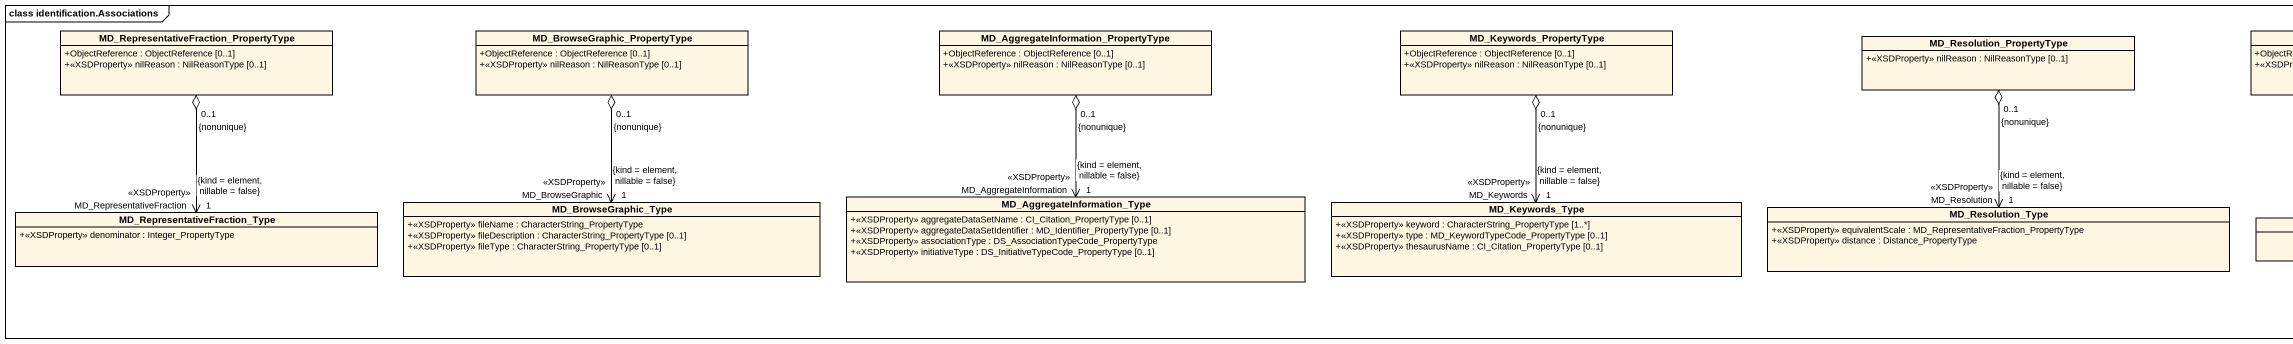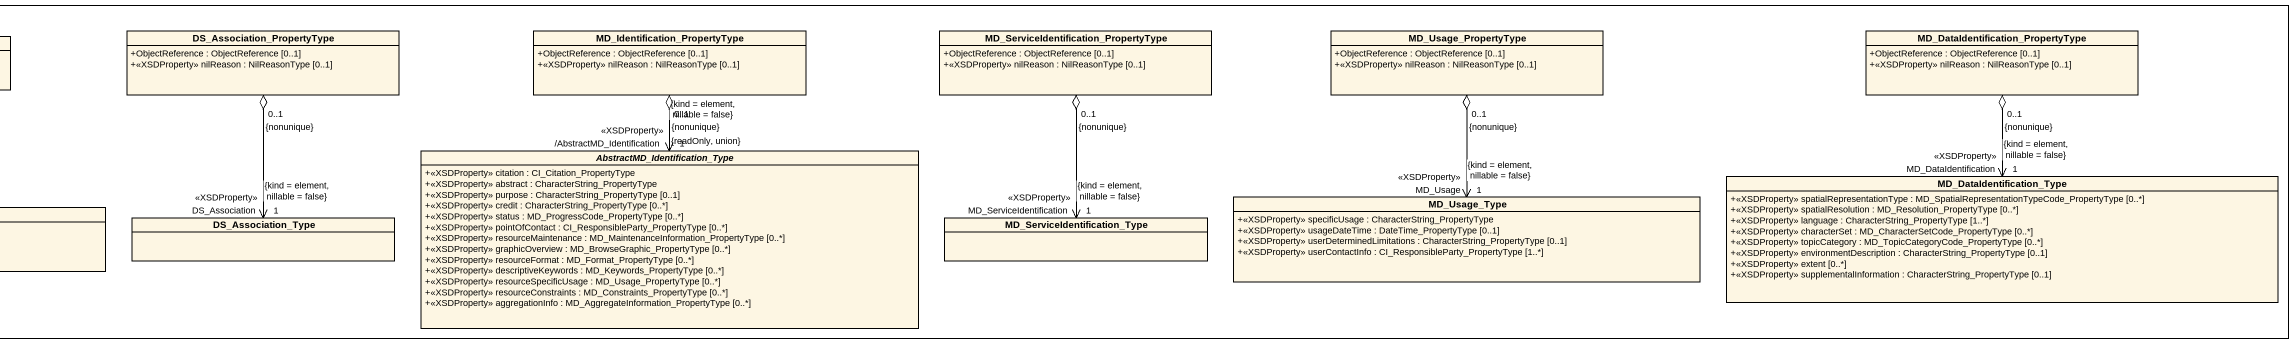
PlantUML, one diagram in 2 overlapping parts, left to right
@startuml
mainframe class identification.Associations
hide circle
hide empty members
skinparam classAttributeIconSize 0
class "MD_RepresentativeFraction_PropertyType" as MD_RepresentativeFraction {
  +ObjectReference : ObjectReference [0..1]
  +<<XSDProperty>> nilReason : NilReasonType [0..1]
}
class "MD_BrowseGraphic_PropertyType" as MD_BrowseGraphic {
  +ObjectReference : ObjectReference [0..1]
  +<<XSDProperty>> nilReason : NilReasonType [0..1]
}
class "MD_AggregateInformation_PropertyType" as MD_AggregateInformation {
  +ObjectReference : ObjectReference [0..1]
  +<<XSDProperty>> nilReason : NilReasonType [0..1]
}
class MD_Keywords_PropertyType {
  +ObjectReference : ObjectReference [0..1]
  +<<XSDProperty>> nilReason : NilReasonType [0..1]
}
class MD_Resolution_PropertyType {
  +<<XSDProperty>> nilReason : NilReasonType [0..1]
}
class DS_Association_PropertyType {
  +ObjectReference : ObjectReference [0..1]
  +<<XSDProperty>> nilReason : NilReasonType [0..1]
}
class "MD_Identification_PropertyType" as MD_Identification {
  +ObjectReference : ObjectReference [0..1]
  +<<XSDProperty>> nilReason : NilReasonType [0..1]
}
class "MD_ServiceIdentification_PropertyType" as MD_ServiceIdentification {
  +ObjectReference : ObjectReference [0..1]
  +<<XSDProperty>> nilReason : NilReasonType [0..1]
}
class MD_Usage_PropertyType {
  +ObjectReference : ObjectReference [0..1]
  +<<XSDProperty>> nilReason : NilReasonType [0..1]
}
class "MD_DataIdentification_PropertyType" as MD_DataIdentification {
  +ObjectReference : ObjectReference [0..1]
  +<<XSDProperty>> nilReason : NilReasonType [0..1]
}
abstract class "AbstractMD_Identification_Type" as AbstractMD_Identification {
  +<<XSDProperty>> citation : CI_Citation_PropertyType
  +<<XSDProperty>> abstract : CharacterString_PropertyType
  +<<XSDProperty>> purpose : CharacterString_PropertyType [0..1]
  +<<XSDProperty>> credit : CharacterString_PropertyType [0..*]
  +<<XSDProperty>> status : MD_ProgressCode_PropertyType [0..*]
  +<<XSDProperty>> pointOfContact : CI_ResponsibleParty_PropertyType [0..*]
  +<<XSDProperty>> resourceMaintenance : MD_MaintenanceInformation_PropertyType [0..*]
  +<<XSDProperty>> graphicOverview : MD_BrowseGraphic_PropertyType [0..*]
  +<<XSDProperty>> resourceFormat : MD_Format_PropertyType [0..*]
  +<<XSDProperty>> descriptiveKeywords : MD_Keywords_PropertyType [0..*]
  +<<XSDProperty>> resourceSpecificUsage : MD_Usage_PropertyType [0..*]
  +<<XSDProperty>> resourceConstraints : MD_Constraints_PropertyType [0..*]
  +<<XSDProperty>> aggregationInfo : MD_AggregateInformation_PropertyType [0..*]
}
class MD_AggregateInformation_Type {
  +<<XSDProperty>> aggregateDataSetName : CI_Citation_PropertyType [0..1]
  +<<XSDProperty>> aggregateDataSetIdentifier : MD_Identifier_PropertyType [0..1]
  +<<XSDProperty>> associationType : DS_AssociationTypeCode_PropertyType
  +<<XSDProperty>> initiativeType : DS_InitiativeTypeCode_PropertyType [0..1]
}
class MD_Usage_Type {
  +<<XSDProperty>> specificUsage : CharacterString_PropertyType
  +<<XSDProperty>> usageDateTime : DateTime_PropertyType [0..1]
  +<<XSDProperty>> userDeterminedLimitations : CharacterString_PropertyType [0..1]
  +<<XSDProperty>> userContactInfo : CI_ResponsibleParty_PropertyType [1..*]
}
class MD_DataIdentification_Type {
  +<<XSDProperty>> spatialRepresentationType : MD_SpatialRepresentationTypeCode_PropertyType [0..*]
  +<<XSDProperty>> spatialResolution : MD_Resolution_PropertyType [0..*]
  +<<XSDProperty>> language : CharacterString_PropertyType [1..*]
  +<<XSDProperty>> characterSet : MD_CharacterSetCode_PropertyType [0..*]
  +<<XSDProperty>> topicCategory : MD_TopicCategoryCode_PropertyType [0..*]
  +<<XSDProperty>> environmentDescription : CharacterString_PropertyType [0..1]
  +<<XSDProperty>> extent [0..*]
  +<<XSDProperty>> supplementalInformation : CharacterString_PropertyType [0..1]
}
class "MD_RepresentativeFraction_Type" as MD_RepresentativeFraction_2 {
  +<<XSDProperty>> denominator : Integer_PropertyType
}
class MD_BrowseGraphic_Type {
  +<<XSDProperty>> fileName : CharacterString_PropertyType
  +<<XSDProperty>> fileDescription : CharacterString_PropertyType [0..1]
  +<<XSDProperty>> fileType : CharacterString_PropertyType [0..1]
}
class MD_Keywords_Type {
  +<<XSDProperty>> keyword : CharacterString_PropertyType [1..*]
  +<<XSDProperty>> type : MD_KeywordTypeCode_PropertyType [0..1]
  +<<XSDProperty>> thesaurusName : CI_Citation_PropertyType [0..1]
}
class MD_Resolution_Type {
  +<<XSDProperty>> equivalentScale : MD_RepresentativeFraction_PropertyType
  +<<XSDProperty>> distance : Distance_PropertyType
}
class DS_Association_Type
class "MD_ServiceIdentification_Type" as MD_ServiceIdentification_2
MD_RepresentativeFraction "0..1\n{nonunique}" o--> "MD_RepresentativeFraction\n<<XSDProperty>>\n1\n{kind = element, nillable = false}" MD_RepresentativeFraction_2
MD_BrowseGraphic "0..1\n{nonunique}" o--> "MD_BrowseGraphic\n<<XSDProperty>>\n1\n{kind = element, nillable = false}" MD_BrowseGraphic_Type
MD_AggregateInformation "0..1\n{nonunique}" o--> "MD_AggregateInformation\n<<XSDProperty>>\n1\n{kind = element, nillable = false}" MD_AggregateInformation_Type
MD_Keywords_PropertyType "0..1\n{nonunique}" o--> "MD_Keywords\n<<XSDProperty>>\n1\n{kind = element, nillable = false}" MD_Keywords_Type
MD_Resolution_PropertyType "0..1\n{nonunique}" o--> "MD_Resolution\n<<XSDProperty>>\n1\n{kind = element, nillable = false}" MD_Resolution_Type
DS_Association_PropertyType "0..1\n{nonunique}" o--> "DS_Association\n<<XSDProperty>>\n1\n{kind = element, nillable = false}" DS_Association_Type
MD_Identification "0..1\n{nonunique}" o--> "/AbstractMD_Identification\n<<XSDProperty>>\n1\n{kind = element, nillable = false}\n{readOnly, union}" AbstractMD_Identification
MD_ServiceIdentification "0..1\n{nonunique}" o--> "MD_ServiceIdentification\n<<XSDProperty>>\n1\n{kind = element, nillable = false}" MD_ServiceIdentification_2
MD_Usage_PropertyType "0..1\n{nonunique}" o--> "MD_Usage\n<<XSDProperty>>\n1\n{kind = element, nillable = false}" MD_Usage_Type
MD_DataIdentification "0..1\n{nonunique}" o--> "MD_DataIdentification\n<<XSDProperty>>\n1\n{kind = element, nillable = false}" MD_DataIdentification_Type
@enduml
